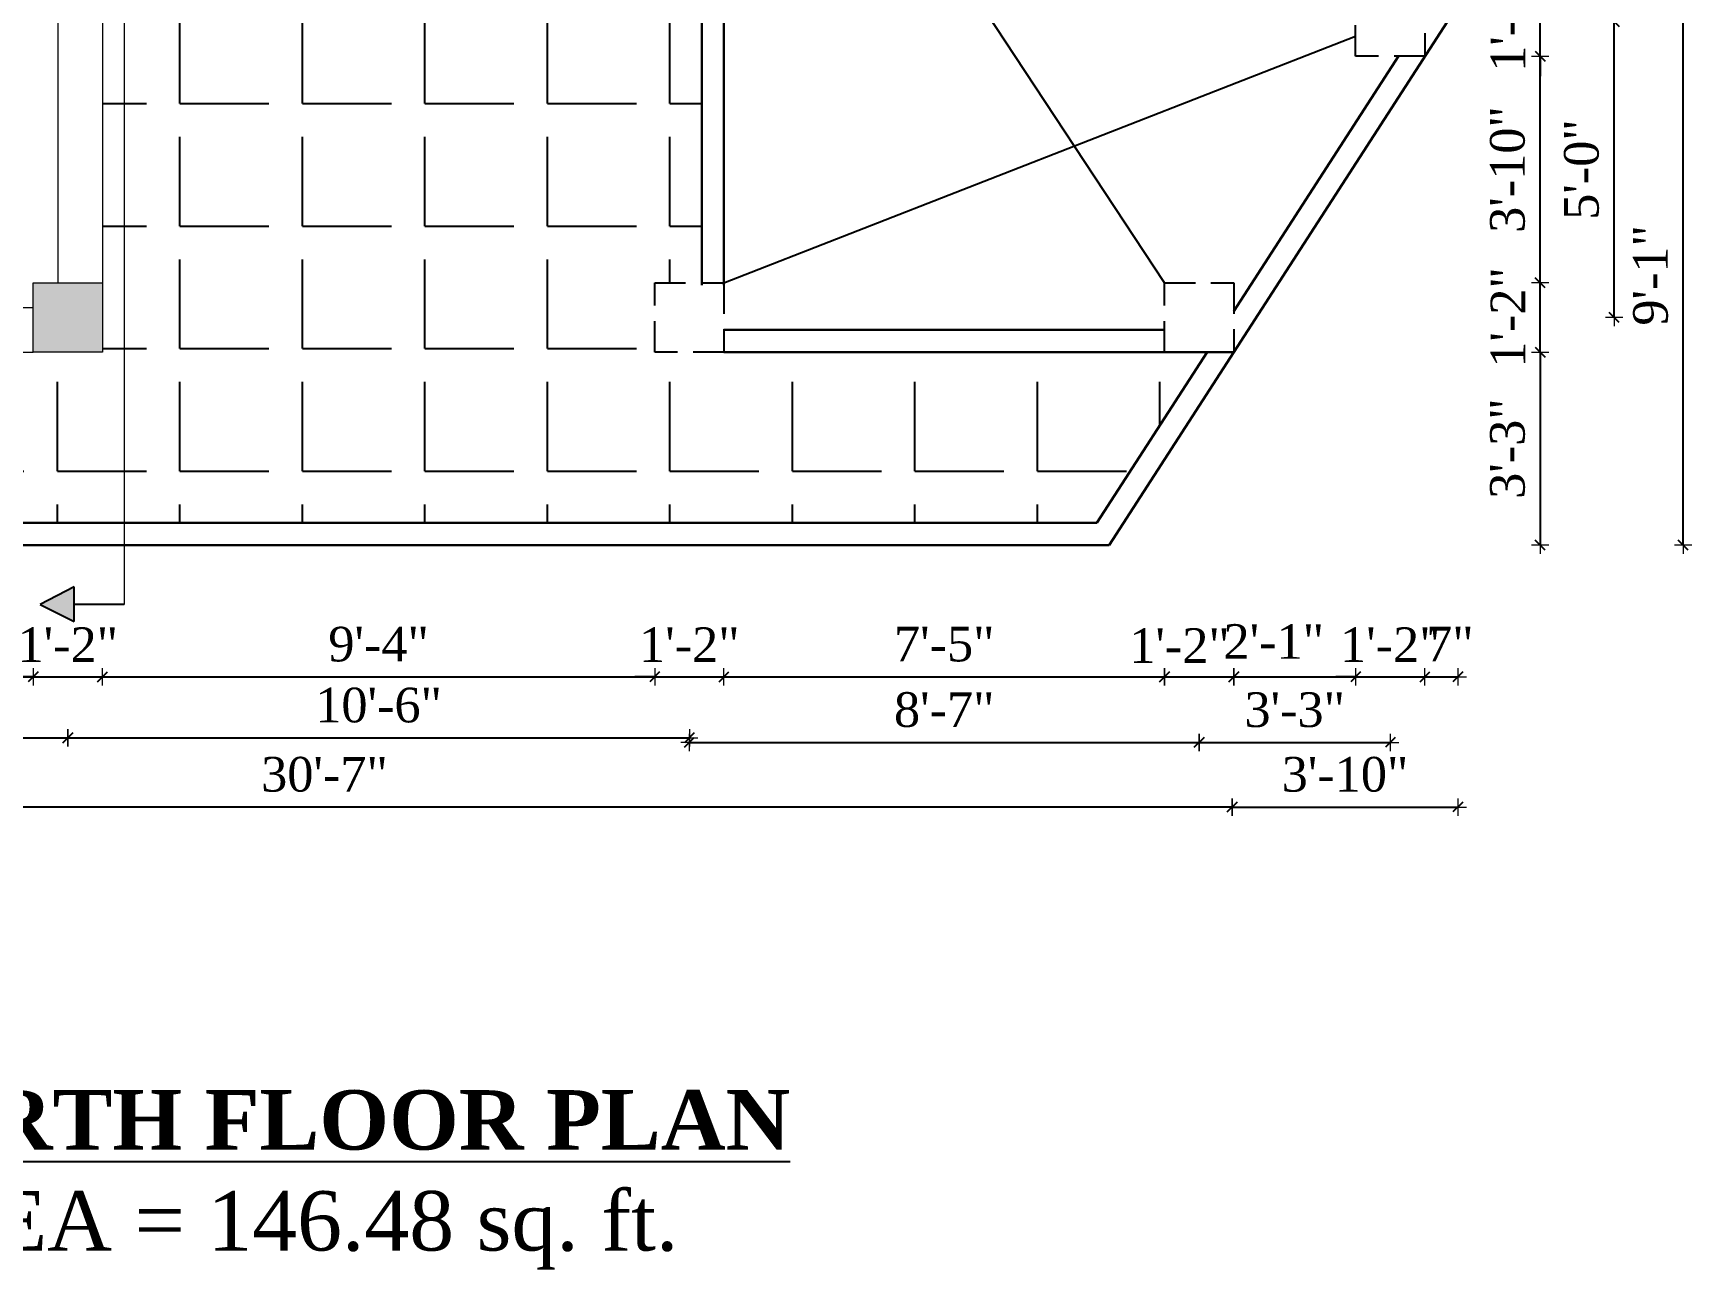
# Model space of a CAD drawing. Header units: inches. Extents: x 151827 to 158466, y -33102 to -26532.
# Drawn here: x 155697.4 to 156032.5, y -27624 to -27374.2 of the extents above; entities that cross this region are included whole.
import ezdxf

# ---------------------------------------------------------------- set-up
doc = ezdxf.new("R2010")
doc.units = ezdxf.units.IN
doc.header["$LTSCALE"] = 5
doc.header["$MEASUREMENT"] = 0
doc.linetypes.add('HIDDEN', pattern=[0.375, 0.25, -0.125])
doc.layers.add('A-WALL', color=7, linetype='Continuous', lineweight=9)
doc.layers.add('Dimension', color=7, linetype='Continuous', lineweight=18)
doc.layers.add('dim line', color=7, linetype='Continuous', lineweight=15, true_color=0xfab2b2)
doc.layers.add('TEXT', color=6, linetype='Continuous')
doc.layers.add('WALL', color=7, linetype='Continuous')
doc.styles.add('ordinary', font='times.ttf')
doc.dimstyles.new('Copy of 96', dxfattribs={"dimtxt": 7, "dimasz": 4, "dimexe": 0.5, "dimexo": 0.5, "dimgap": 3, "dimtad": 1, "dimdec": 1, "dimzin": 11, "dimdsep": 46, "dimlunit": 4, "dimtxsty": 'ordinary', "dimblk": 'OBLIQUE', "dimcen": 0.09, "dimse1": 1, "dimse2": 1, "dimclrt": 6, "dimazin": 0, "dimtfac": 1, "dimtdec": 1, "dimtix": 1, "dimtmove": 2, "dimatfit": 3, "dimldrblk": 'leader', "dimfxl": 0.5, "dimfxlon": 1, "dimtolj": 1, "dimtzin": 0, "dimarcsym": 0})

# ---------------------------------------------------------------- blocks, each defined once
blk = doc.blocks.new('oblique')
at = {"color": 0, "lineweight": -2}
blk.add_line((0.25, 0.25), (-0.25, -0.25), dxfattribs=at)
at = {"layer": 'dim line', "lineweight": 9}
for p, q in [((-0.4375, 0), (0.4375, 0)), ((0, 0.4375), (0, -0.4375))]:
    blk.add_line(p, q, dxfattribs=at)
blk = doc.blocks.new('*D786')
at = {"layer": 'A-WALL', "color": 0, "lineweight": -2, "ltscale": 5, "transparency": 16777216}
for p, q in [((156001.83, -27424.59), (156001.83, -27420.59)), ((156001.83, -27438.59), (156001.83, -27424.59)), ((156001.83, -27438.59), (156001.83, -27442.59))]:
    blk.add_line(p, q, dxfattribs=at)
at = {"layer": 'Defpoints', "color": 0, "ltscale": 5, "transparency": 16777216}
for p in [(155939.96, -27424.59), (156001.83, -27424.59), (155939.96, -27438.59)]:
    blk.add_point(p, dxfattribs=at)
at = {"layer": 'A-WALL', "color": 0, "lineweight": -2, "ltscale": 5, "transparency": 16777216, "xscale": 4, "yscale": 4, "zscale": 4}
for p, rotation in [((156001.83, -27424.59), 270), ((156001.83, -27438.59), 90)]:
    blk.add_blockref('oblique', p, dxfattribs=dict(at, rotation=rotation))
at = {"layer": 'A-WALL', "color": 6, "ltscale": 5, "transparency": 16777216, "insert": (155995.33, -27431.59), "char_height": 7, "attachment_point": 5, "rotation": 90, "style": 'ordinary'}
blk.add_mtext('\\A1;1\'-2"', dxfattribs=at)
blk = doc.blocks.new('_OBLIQUE')
at = {"color": 0, "linetype": 'ByBlock'}
blk.add_line((-0.5, -0.5), (0.5, 0.5), dxfattribs=at)
blk = doc.blocks.new('leader')
at = {"layer": 'Dimension'}
for p, q in [((0, -4.328), (0, 4.328)), ((-4.424, 0), (4.424, 0))]:
    blk.add_line(p, q, dxfattribs=at)
blk = doc.blocks.new('*D787')
at = {"layer": 'A-WALL', "color": 0, "lineweight": -2, "ltscale": 5, "transparency": 16777216}
blk.add_line((156001.83, -27424.59), (156001.83, -27378.82), dxfattribs=at)
at = {"layer": 'Defpoints', "color": 0, "ltscale": 5, "transparency": 16777216}
for p in [(155978.57, -27378.82), (156001.83, -27378.82), (155939.96, -27424.59)]:
    blk.add_point(p, dxfattribs=at)
at = {"layer": 'A-WALL', "color": 0, "lineweight": -2, "ltscale": 5, "transparency": 16777216, "xscale": 4, "yscale": 4, "zscale": 4}
for p, rotation in [((156001.83, -27378.82), 90), ((156001.83, -27424.59), 270)]:
    blk.add_blockref('oblique', p, dxfattribs=dict(at, rotation=rotation))
at = {"layer": 'A-WALL', "color": 6, "ltscale": 5, "transparency": 16777216, "insert": (155995.27, -27401.71), "char_height": 7, "attachment_point": 5, "rotation": 90, "style": 'ordinary'}
blk.add_mtext('\\A1;3\'-10"', dxfattribs=at)
blk = doc.blocks.new('*D788')
at = {"layer": 'A-WALL', "color": 0, "lineweight": -2, "ltscale": 5, "transparency": 16777216}
for p, q in [((156001.83, -27364.82), (156001.83, -27360.82)), ((156001.83, -27378.82), (156001.83, -27364.82)), ((156001.83, -27378.82), (156001.83, -27382.82))]:
    blk.add_line(p, q, dxfattribs=at)
at = {"layer": 'Defpoints', "color": 0, "ltscale": 5, "transparency": 16777216}
for p in [(155978.57, -27364.82), (156001.83, -27364.82), (155978.57, -27378.82)]:
    blk.add_point(p, dxfattribs=at)
at = {"layer": 'A-WALL', "color": 0, "lineweight": -2, "ltscale": 5, "transparency": 16777216, "xscale": 4, "yscale": 4, "zscale": 4}
for p, rotation in [((156001.83, -27364.82), 270), ((156001.83, -27378.82), 90)]:
    blk.add_blockref('oblique', p, dxfattribs=dict(at, rotation=rotation))
at = {"layer": 'A-WALL', "color": 6, "ltscale": 5, "transparency": 16777216, "insert": (155995.33, -27371.82), "char_height": 7, "attachment_point": 5, "rotation": 90, "style": 'ordinary'}
blk.add_mtext('\\A1;1\'-2"', dxfattribs=at)
blk = doc.blocks.new('*D793')
at = {"layer": 'A-WALL', "color": 0, "lineweight": -2, "ltscale": 5, "transparency": 16777216}
blk.add_line((156016.78, -27431.59), (156016.78, -27371.82), dxfattribs=at)
at = {"layer": 'Defpoints', "color": 0, "ltscale": 5, "transparency": 16777216}
for p in [(155971.57, -27371.82), (156016.78, -27371.82), (155932.96, -27431.59)]:
    blk.add_point(p, dxfattribs=at)
at = {"layer": 'A-WALL', "color": 0, "lineweight": -2, "ltscale": 5, "transparency": 16777216, "xscale": 4, "yscale": 4, "zscale": 4}
for p, rotation in [((156016.78, -27371.82), 90), ((156016.78, -27431.59), 270)]:
    blk.add_blockref('oblique', p, dxfattribs=dict(at, rotation=rotation))
at = {"layer": 'A-WALL', "color": 6, "ltscale": 5, "transparency": 16777216, "insert": (156010.22, -27401.71), "char_height": 7, "attachment_point": 5, "rotation": 90, "style": 'ordinary'}
blk.add_mtext('\\A1;5\'-0"', dxfattribs=at)
blk = doc.blocks.new('*D796')
at = {"layer": 'A-WALL', "color": 0, "lineweight": -2, "ltscale": 5, "transparency": 16777216}
blk.add_line((156030.74, -27477.59), (156030.74, -27368.59), dxfattribs=at)
at = {"layer": 'Defpoints', "color": 0, "ltscale": 5, "transparency": 16777216}
for p in [(155985.2, -27368.59), (156030.74, -27368.59), (155914.76, -27477.59)]:
    blk.add_point(p, dxfattribs=at)
at = {"layer": 'A-WALL', "color": 0, "lineweight": -2, "ltscale": 5, "transparency": 16777216, "xscale": 4, "yscale": 4, "zscale": 4}
for p, rotation in [((156030.74, -27368.59), 90), ((156030.74, -27477.59), 270)]:
    blk.add_blockref('oblique', p, dxfattribs=dict(at, rotation=rotation))
at = {"layer": 'A-WALL', "color": 6, "ltscale": 5, "transparency": 16777216, "insert": (156024.17, -27423.09), "char_height": 7, "attachment_point": 5, "rotation": 90, "style": 'ordinary'}
blk.add_mtext('\\A1;9\'-1"', dxfattribs=at)
blk = doc.blocks.new('*D1004')
at = {"layer": 'A-WALL', "color": 0, "lineweight": -2, "ltscale": 5, "transparency": 16777216}
blk.add_line((156001.83, -27438.59), (156001.83, -27477.59), dxfattribs=at)
at = {"layer": 'Defpoints', "color": 0, "ltscale": 5, "transparency": 16777216}
for p in [(155939.96, -27438.59), (155914.76, -27477.59), (156001.83, -27477.59)]:
    blk.add_point(p, dxfattribs=at)
at = {"layer": 'A-WALL', "color": 0, "lineweight": -2, "ltscale": 5, "transparency": 16777216, "xscale": 4, "yscale": 4, "zscale": 4}
for p, rotation in [((156001.83, -27438.59), 90), ((156001.83, -27477.59), 270)]:
    blk.add_blockref('oblique', p, dxfattribs=dict(at, rotation=rotation))
at = {"layer": 'A-WALL', "color": 6, "ltscale": 5, "transparency": 16777216, "insert": (155995.27, -27458.09), "char_height": 7, "attachment_point": 5, "rotation": 90, "style": 'ordinary'}
blk.add_mtext('\\A1;3\'-3"', dxfattribs=at)
blk = doc.blocks.new('*D758')
at = {"layer": 'A-WALL', "color": 0, "lineweight": -2, "ltscale": 5, "transparency": 16777216}
blk.add_line((155587.17, -27504.2), (155697.38, -27504.2), dxfattribs=at)
at = {"layer": 'Defpoints', "color": 0, "ltscale": 5, "transparency": 16777216}
for p in [(155587.17, -27438.59), (155697.38, -27438.59), (155697.38, -27504.2)]:
    blk.add_point(p, dxfattribs=at)
at = {"layer": 'A-WALL', "color": 0, "lineweight": -2, "ltscale": 5, "transparency": 16777216, "xscale": 4, "yscale": 4, "zscale": 4, "rotation": 180}
blk.add_blockref('oblique', (155587.17, -27504.2), dxfattribs=at)
at = {"layer": 'A-WALL', "color": 0, "lineweight": -2, "ltscale": 5, "transparency": 16777216, "xscale": 4, "yscale": 4, "zscale": 4}
blk.add_blockref('oblique', (155697.38, -27504.2), dxfattribs=at)
at = {"layer": 'A-WALL', "color": 6, "ltscale": 5, "transparency": 16777216, "insert": (155642.28, -27497.63), "char_height": 7, "attachment_point": 5, "style": 'ordinary'}
blk.add_mtext('\\A1;9\'-2"', dxfattribs=at)
blk = doc.blocks.new('*D759')
at = {"layer": 'A-WALL', "color": 0, "lineweight": -2, "ltscale": 5, "transparency": 16777216}
for p, q in [((155697.38, -27504.2), (155693.38, -27504.2)), ((155697.38, -27504.2), (155711.38, -27504.2)), ((155711.38, -27504.2), (155715.38, -27504.2))]:
    blk.add_line(p, q, dxfattribs=at)
at = {"layer": 'Defpoints', "color": 0, "ltscale": 5, "transparency": 16777216}
for p in [(155697.38, -27438.59), (155711.38, -27438.59), (155711.38, -27504.2)]:
    blk.add_point(p, dxfattribs=at)
at = {"layer": 'A-WALL', "color": 0, "lineweight": -2, "ltscale": 5, "transparency": 16777216, "xscale": 4, "yscale": 4, "zscale": 4}
blk.add_blockref('oblique', (155697.38, -27504.2), dxfattribs=at)
at = {"layer": 'A-WALL', "color": 0, "lineweight": -2, "ltscale": 5, "transparency": 16777216, "xscale": 4, "yscale": 4, "zscale": 4, "rotation": 180}
blk.add_blockref('oblique', (155711.38, -27504.2), dxfattribs=at)
at = {"layer": 'A-WALL', "color": 6, "ltscale": 5, "transparency": 16777216, "insert": (155704.38, -27497.7), "char_height": 7, "attachment_point": 5, "style": 'ordinary'}
blk.add_mtext('\\A1;1\'-2"', dxfattribs=at)
blk = doc.blocks.new('*D760')
at = {"layer": 'A-WALL', "color": 0, "lineweight": -2, "ltscale": 5, "transparency": 16777216}
blk.add_line((155711.38, -27504.2), (155822.95, -27504.2), dxfattribs=at)
at = {"layer": 'Defpoints', "color": 0, "ltscale": 5, "transparency": 16777216}
for p in [(155711.38, -27438.59), (155822.95, -27438.59), (155822.95, -27504.2)]:
    blk.add_point(p, dxfattribs=at)
at = {"layer": 'A-WALL', "color": 0, "lineweight": -2, "ltscale": 5, "transparency": 16777216, "xscale": 4, "yscale": 4, "zscale": 4, "rotation": 180}
blk.add_blockref('oblique', (155711.38, -27504.2), dxfattribs=at)
at = {"layer": 'A-WALL', "color": 0, "lineweight": -2, "ltscale": 5, "transparency": 16777216, "xscale": 4, "yscale": 4, "zscale": 4}
blk.add_blockref('oblique', (155822.95, -27504.2), dxfattribs=at)
at = {"layer": 'A-WALL', "color": 6, "ltscale": 5, "transparency": 16777216, "insert": (155767.17, -27497.63), "char_height": 7, "attachment_point": 5, "style": 'ordinary'}
blk.add_mtext('\\A1;9\'-4"', dxfattribs=at)
blk = doc.blocks.new('*D761')
at = {"layer": 'A-WALL', "color": 0, "lineweight": -2, "ltscale": 5, "transparency": 16777216}
for p, q in [((155822.95, -27504.2), (155818.95, -27504.2)), ((155822.95, -27504.2), (155836.95, -27504.2)), ((155836.95, -27504.2), (155840.95, -27504.2))]:
    blk.add_line(p, q, dxfattribs=at)
at = {"layer": 'Defpoints', "color": 0, "ltscale": 5, "transparency": 16777216}
for p in [(155822.95, -27438.59), (155836.95, -27438.59), (155836.95, -27504.2)]:
    blk.add_point(p, dxfattribs=at)
at = {"layer": 'A-WALL', "color": 0, "lineweight": -2, "ltscale": 5, "transparency": 16777216, "xscale": 4, "yscale": 4, "zscale": 4}
blk.add_blockref('oblique', (155822.95, -27504.2), dxfattribs=at)
at = {"layer": 'A-WALL', "color": 0, "lineweight": -2, "ltscale": 5, "transparency": 16777216, "xscale": 4, "yscale": 4, "zscale": 4, "rotation": 180}
blk.add_blockref('oblique', (155836.95, -27504.2), dxfattribs=at)
at = {"layer": 'A-WALL', "color": 6, "ltscale": 5, "transparency": 16777216, "insert": (155829.95, -27497.7), "char_height": 7, "attachment_point": 5, "style": 'ordinary'}
blk.add_mtext('\\A1;1\'-2"', dxfattribs=at)
blk = doc.blocks.new('*D762')
at = {"layer": 'A-WALL', "color": 0, "lineweight": -2, "ltscale": 5, "transparency": 16777216}
blk.add_line((155836.95, -27504.2), (155925.96, -27504.2), dxfattribs=at)
at = {"layer": 'Defpoints', "color": 0, "ltscale": 5, "transparency": 16777216}
for p in [(155836.95, -27438.59), (155925.96, -27438.59), (155925.96, -27504.2)]:
    blk.add_point(p, dxfattribs=at)
at = {"layer": 'A-WALL', "color": 0, "lineweight": -2, "ltscale": 5, "transparency": 16777216, "xscale": 4, "yscale": 4, "zscale": 4, "rotation": 180}
blk.add_blockref('oblique', (155836.95, -27504.2), dxfattribs=at)
at = {"layer": 'A-WALL', "color": 0, "lineweight": -2, "ltscale": 5, "transparency": 16777216, "xscale": 4, "yscale": 4, "zscale": 4}
blk.add_blockref('oblique', (155925.96, -27504.2), dxfattribs=at)
at = {"layer": 'A-WALL', "color": 6, "ltscale": 5, "transparency": 16777216, "insert": (155881.45, -27497.63), "char_height": 7, "attachment_point": 5, "style": 'ordinary'}
blk.add_mtext('\\A1;7\'-5"', dxfattribs=at)
blk = doc.blocks.new('*D763')
at = {"layer": 'A-WALL', "color": 0, "lineweight": -2, "ltscale": 5, "transparency": 16777216}
blk.add_line((155925.96, -27504.2), (155939.96, -27504.2), dxfattribs=at)
at = {"layer": 'Defpoints', "color": 0, "ltscale": 5, "transparency": 16777216}
for p in [(155925.96, -27438.59), (155939.96, -27438.59), (155939.96, -27504.2)]:
    blk.add_point(p, dxfattribs=at)
at = {"layer": 'A-WALL', "color": 0, "lineweight": -2, "ltscale": 5, "transparency": 16777216, "xscale": 4, "yscale": 4, "zscale": 4, "rotation": 180}
blk.add_blockref('oblique', (155925.96, -27504.2), dxfattribs=at)
at = {"layer": 'A-WALL', "color": 0, "lineweight": -2, "ltscale": 5, "transparency": 16777216, "xscale": 4, "yscale": 4, "zscale": 4}
blk.add_blockref('oblique', (155939.96, -27504.2), dxfattribs=at)
at = {"layer": 'A-WALL', "color": 6, "ltscale": 5, "transparency": 16777216, "insert": (155928.99, -27497.88), "char_height": 7, "attachment_point": 5, "style": 'ordinary'}
blk.add_mtext('\\A1;1\'-2"', dxfattribs=at)
blk = doc.blocks.new('*D764')
at = {"layer": 'A-WALL', "color": 0, "lineweight": -2, "ltscale": 5, "transparency": 16777216}
blk.add_line((155939.96, -27504.2), (155964.57, -27504.2), dxfattribs=at)
at = {"layer": 'Defpoints', "color": 0, "ltscale": 5, "transparency": 16777216}
for p in [(155964.57, -27378.82), (155939.96, -27438.59), (155964.57, -27504.2)]:
    blk.add_point(p, dxfattribs=at)
at = {"layer": 'A-WALL', "color": 0, "lineweight": -2, "ltscale": 5, "transparency": 16777216, "xscale": 4, "yscale": 4, "zscale": 4, "rotation": 180}
blk.add_blockref('oblique', (155939.96, -27504.2), dxfattribs=at)
at = {"layer": 'A-WALL', "color": 0, "lineweight": -2, "ltscale": 5, "transparency": 16777216, "xscale": 4, "yscale": 4, "zscale": 4}
blk.add_blockref('oblique', (155964.57, -27504.2), dxfattribs=at)
at = {"layer": 'A-WALL', "color": 6, "ltscale": 5, "transparency": 16777216, "insert": (155948.03, -27497.06), "char_height": 7, "attachment_point": 5, "style": 'ordinary'}
blk.add_mtext('\\A1;2\'-1"', dxfattribs=at)
blk = doc.blocks.new('*D765')
at = {"layer": 'A-WALL', "color": 0, "lineweight": -2, "ltscale": 5, "transparency": 16777216}
for p, q in [((155964.57, -27504.2), (155960.57, -27504.2)), ((155964.57, -27504.2), (155978.57, -27504.2)), ((155978.57, -27504.2), (155982.57, -27504.2))]:
    blk.add_line(p, q, dxfattribs=at)
at = {"layer": 'Defpoints', "color": 0, "ltscale": 5, "transparency": 16777216}
for p in [(155964.57, -27378.82), (155978.57, -27378.82), (155978.57, -27504.2)]:
    blk.add_point(p, dxfattribs=at)
at = {"layer": 'A-WALL', "color": 0, "lineweight": -2, "ltscale": 5, "transparency": 16777216, "xscale": 4, "yscale": 4, "zscale": 4}
blk.add_blockref('oblique', (155964.57, -27504.2), dxfattribs=at)
at = {"layer": 'A-WALL', "color": 0, "lineweight": -2, "ltscale": 5, "transparency": 16777216, "xscale": 4, "yscale": 4, "zscale": 4, "rotation": 180}
blk.add_blockref('oblique', (155978.57, -27504.2), dxfattribs=at)
at = {"layer": 'A-WALL', "color": 6, "ltscale": 5, "transparency": 16777216, "insert": (155971.57, -27497.7), "char_height": 7, "attachment_point": 5, "style": 'ordinary'}
blk.add_mtext('\\A1;1\'-2"', dxfattribs=at)
blk = doc.blocks.new('*D766')
at = {"layer": 'A-WALL', "color": 0, "lineweight": -2, "ltscale": 5, "transparency": 16777216}
blk.add_line((155978.57, -27504.2), (155985.2, -27504.2), dxfattribs=at)
at = {"layer": 'Defpoints', "color": 0, "ltscale": 5, "transparency": 16777216}
for p in [(155985.2, -27368.59), (155978.57, -27378.82), (155985.2, -27504.2)]:
    blk.add_point(p, dxfattribs=at)
at = {"layer": 'A-WALL', "color": 0, "lineweight": -2, "ltscale": 5, "transparency": 16777216, "xscale": 4, "yscale": 4, "zscale": 4, "rotation": 180}
blk.add_blockref('oblique', (155978.57, -27504.2), dxfattribs=at)
at = {"layer": 'A-WALL', "color": 0, "lineweight": -2, "ltscale": 5, "transparency": 16777216, "xscale": 4, "yscale": 4, "zscale": 4}
blk.add_blockref('oblique', (155985.2, -27504.2), dxfattribs=at)
at = {"layer": 'A-WALL', "color": 6, "ltscale": 5, "transparency": 16777216, "insert": (155983.61, -27497.59), "char_height": 7, "attachment_point": 5, "style": 'ordinary'}
blk.add_mtext('\\A1;7"', dxfattribs=at)
blk = doc.blocks.new('*D767')
at = {"layer": 'A-WALL', "color": 0, "lineweight": -2, "ltscale": 5, "transparency": 16777216}
blk.add_line((155580.17, -27516.51), (155704.38, -27516.51), dxfattribs=at)
at = {"layer": 'Defpoints', "color": 0, "ltscale": 5, "transparency": 16777216}
for p in [(155580.17, -27431.59), (155704.38, -27431.59), (155704.38, -27516.51)]:
    blk.add_point(p, dxfattribs=at)
at = {"layer": 'A-WALL', "color": 0, "lineweight": -2, "ltscale": 5, "transparency": 16777216, "xscale": 4, "yscale": 4, "zscale": 4, "rotation": 180}
blk.add_blockref('oblique', (155580.17, -27516.51), dxfattribs=at)
at = {"layer": 'A-WALL', "color": 0, "lineweight": -2, "ltscale": 5, "transparency": 16777216, "xscale": 4, "yscale": 4, "zscale": 4}
blk.add_blockref('oblique', (155704.38, -27516.51), dxfattribs=at)
at = {"layer": 'A-WALL', "color": 6, "ltscale": 5, "transparency": 16777216, "insert": (155642.28, -27509.95), "char_height": 7, "attachment_point": 5, "style": 'ordinary'}
blk.add_mtext('\\A1;10\'-4"', dxfattribs=at)
blk = doc.blocks.new('*D768')
at = {"layer": 'A-WALL', "color": 0, "lineweight": -2, "ltscale": 5, "transparency": 16777216}
blk.add_line((155829.95, -27517.44), (155932.96, -27517.44), dxfattribs=at)
at = {"layer": 'Defpoints', "color": 0, "ltscale": 5, "transparency": 16777216}
for p in [(155829.95, -27431.59), (155932.96, -27431.59), (155932.96, -27517.44)]:
    blk.add_point(p, dxfattribs=at)
at = {"layer": 'A-WALL', "color": 0, "lineweight": -2, "ltscale": 5, "transparency": 16777216, "xscale": 4, "yscale": 4, "zscale": 4, "rotation": 180}
blk.add_blockref('oblique', (155829.95, -27517.44), dxfattribs=at)
at = {"layer": 'A-WALL', "color": 0, "lineweight": -2, "ltscale": 5, "transparency": 16777216, "xscale": 4, "yscale": 4, "zscale": 4}
blk.add_blockref('oblique', (155932.96, -27517.44), dxfattribs=at)
at = {"layer": 'A-WALL', "color": 6, "ltscale": 5, "transparency": 16777216, "insert": (155881.45, -27510.87), "char_height": 7, "attachment_point": 5, "style": 'ordinary'}
blk.add_mtext('\\A1;8\'-7"', dxfattribs=at)
blk = doc.blocks.new('*D769')
at = {"layer": 'A-WALL', "color": 0, "lineweight": -2, "ltscale": 5, "transparency": 16777216}
blk.add_line((155704.38, -27516.51), (155829.95, -27516.51), dxfattribs=at)
at = {"layer": 'Defpoints', "color": 0, "ltscale": 5, "transparency": 16777216}
for p in [(155704.38, -27431.59), (155829.95, -27431.59), (155829.95, -27516.51)]:
    blk.add_point(p, dxfattribs=at)
at = {"layer": 'A-WALL', "color": 0, "lineweight": -2, "ltscale": 5, "transparency": 16777216, "xscale": 4, "yscale": 4, "zscale": 4, "rotation": 180}
blk.add_blockref('oblique', (155704.38, -27516.51), dxfattribs=at)
at = {"layer": 'A-WALL', "color": 0, "lineweight": -2, "ltscale": 5, "transparency": 16777216, "xscale": 4, "yscale": 4, "zscale": 4}
blk.add_blockref('oblique', (155829.95, -27516.51), dxfattribs=at)
at = {"layer": 'A-WALL', "color": 6, "ltscale": 5, "transparency": 16777216, "insert": (155767.17, -27509.95), "char_height": 7, "attachment_point": 5, "style": 'ordinary'}
blk.add_mtext('\\A1;10\'-6"', dxfattribs=at)
blk = doc.blocks.new('*D770')
at = {"layer": 'A-WALL', "color": 0, "lineweight": -2, "ltscale": 5, "transparency": 16777216}
blk.add_line((155932.96, -27517.44), (155971.57, -27517.44), dxfattribs=at)
at = {"layer": 'Defpoints', "color": 0, "ltscale": 5, "transparency": 16777216}
for p in [(155971.57, -27371.82), (155932.96, -27431.59), (155971.57, -27517.44)]:
    blk.add_point(p, dxfattribs=at)
at = {"layer": 'A-WALL', "color": 0, "lineweight": -2, "ltscale": 5, "transparency": 16777216, "xscale": 4, "yscale": 4, "zscale": 4, "rotation": 180}
blk.add_blockref('oblique', (155932.96, -27517.44), dxfattribs=at)
at = {"layer": 'A-WALL', "color": 0, "lineweight": -2, "ltscale": 5, "transparency": 16777216, "xscale": 4, "yscale": 4, "zscale": 4}
blk.add_blockref('oblique', (155971.57, -27517.44), dxfattribs=at)
at = {"layer": 'A-WALL', "color": 6, "ltscale": 5, "transparency": 16777216, "insert": (155952.26, -27510.88), "char_height": 7, "attachment_point": 5, "style": 'ordinary'}
blk.add_mtext('\\A1;3\'-3"', dxfattribs=at)
blk = doc.blocks.new('*D771')
at = {"layer": 'A-WALL', "color": 0, "lineweight": -2, "ltscale": 5, "transparency": 16777216}
blk.add_line((155939.64, -27530.5), (155572.84, -27530.5), dxfattribs=at)
at = {"layer": 'Defpoints', "color": 0, "ltscale": 5, "transparency": 16777216}
for p in [(155572.84, -27438.59), (155939.64, -27438.59), (155572.84, -27530.5)]:
    blk.add_point(p, dxfattribs=at)
at = {"layer": 'A-WALL', "color": 0, "lineweight": -2, "ltscale": 5, "transparency": 16777216, "xscale": 4, "yscale": 4, "zscale": 4, "rotation": 180}
blk.add_blockref('oblique', (155572.84, -27530.5), dxfattribs=at)
at = {"layer": 'A-WALL', "color": 0, "lineweight": -2, "ltscale": 5, "transparency": 16777216, "xscale": 4, "yscale": 4, "zscale": 4}
blk.add_blockref('oblique', (155939.64, -27530.5), dxfattribs=at)
at = {"layer": 'A-WALL', "color": 6, "ltscale": 5, "transparency": 16777216, "insert": (155756.24, -27523.93), "char_height": 7, "attachment_point": 5, "style": 'ordinary'}
blk.add_mtext('\\A1;30\'-7"', dxfattribs=at)
blk = doc.blocks.new('*D772')
at = {"layer": 'A-WALL', "color": 0, "lineweight": -2, "ltscale": 5, "transparency": 16777216}
blk.add_line((155939.64, -27530.5), (155985.2, -27530.5), dxfattribs=at)
at = {"layer": 'Defpoints', "color": 0, "ltscale": 5, "transparency": 16777216}
for p in [(155985.2, -27368.59), (155939.64, -27438.59), (155985.2, -27530.5)]:
    blk.add_point(p, dxfattribs=at)
at = {"layer": 'A-WALL', "color": 0, "lineweight": -2, "ltscale": 5, "transparency": 16777216, "xscale": 4, "yscale": 4, "zscale": 4, "rotation": 180}
blk.add_blockref('oblique', (155939.64, -27530.5), dxfattribs=at)
at = {"layer": 'A-WALL', "color": 0, "lineweight": -2, "ltscale": 5, "transparency": 16777216, "xscale": 4, "yscale": 4, "zscale": 4}
blk.add_blockref('oblique', (155985.2, -27530.5), dxfattribs=at)
at = {"layer": 'A-WALL', "color": 6, "ltscale": 5, "transparency": 16777216, "insert": (155962.42, -27523.94), "char_height": 7, "attachment_point": 5, "style": 'ordinary'}
blk.add_mtext('\\A1;3\'-10"', dxfattribs=at)

msp = doc.modelspace()

# ---------------------------------------------------------------- hatches: boundary and pattern name
at = {"ltscale": 5}
msp.add_hatch(color=256, dxfattribs=at).paths.add_polyline_path([(155705.67, -27493.02), (155705.67, -27486.01), (155698.78, -27489.59)])
at = {"layer": 'WALL', "linetype": 'ByBlock', "ltscale": 5, "true_color": 0xf8991e}
h = msp.add_hatch(dxfattribs=at)
h.set_pattern_fill('ANGLE', color=30, scale=90)
h.set_pattern_definition([(0, (0, 4415.357), (0, 24.75), [18, -6.75]), (90, (0, 4415.357), (-24.75, 2e-15), [18, -6.75])])
h.paths.add_polyline_path([(155832.45, -27298.31), (155822.95, -27298.31), (155822.95, -27288.81), (155715.77, -27288.81), (155715.77, -27473.09), (155912.31, -27473.09), (155934.6, -27438.59), (155836.95, -27438.59), (155822.95, -27438.59), (155822.95, -27424.59), (155832.45, -27424.59)])
h.paths.add_polyline_path([(155654.92, -27433.59), (155652.38, -27433.59), (155652.38, -27438.59), (155587.17, -27438.59), (155577.34, -27438.59), (155576.52, -27473.09), (155715.77, -27473.09), (155715.77, -27288.81), (155711.38, -27288.81), (155711.38, -27298.31), (155711.38, -27424.59), (155711.38, -27438.59), (155697.38, -27438.59), (155688.38, -27438.59), (155688.38, -27433.59), (155685.88, -27433.59), (155685.88, -27461.55, -0.414214)])
h.paths.add_polyline_path([(155746.52, -27372.73), (155803.83, -27372.73), (155803.83, -27365.06), (155746.52, -27365.06)], flags=24)
h = msp.add_hatch(color=30, dxfattribs=at)
h.dxf.hatch_style = 1
h.paths.add_polyline_path([(155697.38, -27424.59), (155697.38, -27438.59), (155711.38, -27438.59), (155711.38, -27424.59)])

# ---------------------------------------------------------------- linework, layer by layer
at = {"ltscale": 5}
for p, q in [((155705.67, -27486.01, -72.71), (155698.78, -27489.59, -72.71)), ((155705.67, -27493.02, -72.71), (155705.67, -27486.01, -72.71)), ((155698.78, -27489.59, -72.71), (155705.67, -27493.02, -72.71)), ((155715.77, -27489.59, -72.71), (155705.67, -27489.59, -72.71))]:
    msp.add_line(p, q, dxfattribs=at)
at = {"layer": 'A-WALL', "ltscale": 5}
for p, q in [((155715.77, -27201.03, -72.71), (155715.77, -27489.59, -72.71)), ((155702.38, -27298.31, -72.71), (155702.38, -27424.59, -72.71)), ((155711.38, -27298.31, -72.71), (155711.38, -27424.59, -72.71)), ((155688.38, -27429.59, -72.71), (155697.38, -27429.59, -72.71)), ((155688.38, -27438.59, -72.71), (155697.38, -27438.59, -72.71))]:
    msp.add_line(p, q, dxfattribs=at)
at = {"layer": 'A-WALL', "lineweight": 30}
for p, q in [((155832.45, -27298.31, -72.71), (155832.45, -27425.09, -72.71)), ((155836.95, -27298.31, -72.71), (155836.95, -27425.09, -72.71)), ((155985.2, -27368.59, -72.71), (155939.96, -27438.59, -72.71)), ((155973.23, -27378.82, -72.71), (155939.96, -27430.3, -72.71)), ((155925.96, -27434.09, -72.71), (155836.95, -27434.09, -72.71)), ((155939.96, -27438.59, -72.71), (155836.95, -27438.59, -72.71)), ((155934.6, -27438.59, -72.71), (155912.31, -27473.09, -72.71)), ((155939.96, -27438.59, -72.71), (155914.76, -27477.59, -72.71)), ((155912.31, -27473.09, -72.71), (155576.52, -27473.09, -72.71)), ((155914.76, -27477.59, -72.71), (155571.92, -27477.59, -72.71))]:
    msp.add_line(p, q, dxfattribs=at)
at = {"layer": 'A-WALL', "ltscale": 5, "elevation": -72.71}
msp.add_lwpolyline([(155697.38, -27424.59), (155711.38, -27424.59), (155711.38, -27438.59), (155697.38, -27438.59)], close=True, dxfattribs=at)
at = {"layer": 'WALL', "color": 30, "linetype": 'ByBlock', "ltscale": 5, "true_color": 0xf8991e}
for p, q in [((155925.96, -27424.59, -72.71), (155836.95, -27289.49, -72.71)), ((155836.95, -27424.59, -72.71), (155964.57, -27374.76, -72.71))]:
    msp.add_line(p, q, dxfattribs=at)
at = {"layer": 'WALL', "color": 2, "linetype": 'HIDDEN', "ltscale": 5, "elevation": -72.71}
for points in [[(155964.57, -27364.82), (155978.57, -27364.82), (155978.57, -27378.82), (155964.57, -27378.82)], [(155822.95, -27424.59), (155836.95, -27424.59), (155836.95, -27438.59), (155822.95, -27438.59)], [(155925.96, -27424.59), (155939.96, -27424.59), (155939.96, -27438.59), (155925.96, -27438.59)]]:
    msp.add_lwpolyline(points, close=True, dxfattribs=at)

# ---------------------------------------------------------------- texts
at = {"layer": 'TEXT', "char_height": 12, "width": 219.8151, "attachment_point": 8, "style": 'ordinary'}
for s, insert in [('{\\fTimes New Roman|b1|i0|c0|p18;\\LFOURTH FLOOR PLAN}', (155750.16, -27599.88, -72.71)), ('AREA = 146.48 sq. ft.', (155745.85, -27624, -72.71))]:
    msp.add_mtext(s, dxfattribs=dict(at, insert=insert))

# ---------------------------------------------------------------- dimensions: what is measured, and where the dimension line sits
at = {"layer": 'A-WALL', "ltscale": 5}
for base, p1, p2, picture, middle in [((156001.83, -27364.82, -72.71), (155978.57, -27378.82, -72.71), (155978.57, -27364.82, -72.71), '*D788', (155995.33, -27371.82, -72.71)), ((156030.74, -27368.59, -72.71), (155914.76, -27477.59, -72.71), (155985.2, -27368.59, -72.71), '*D796', (156024.17, -27423.09, -72.71)), ((156016.78, -27371.82, -72.71), (155932.96, -27431.59, -72.71), (155971.57, -27371.82, -72.71), '*D793', (156010.22, -27401.71, -72.71)), ((156001.83, -27378.82, -72.71), (155939.96, -27424.59, -72.71), (155978.57, -27378.82, -72.71), '*D787', (155995.27, -27401.71, -72.71)), ((156001.83, -27424.59, -72.71), (155939.96, -27438.59, -72.71), (155939.96, -27424.59, -72.71), '*D786', (155995.33, -27431.59, -72.71)), ((156001.83, -27477.59, -72.71), (155939.96, -27438.59, -72.71), (155914.76, -27477.59, -72.71), '*D1004', (155995.27, -27458.09, -72.71))]:
    dim = msp.add_linear_dim(base=base, p1=p1, p2=p2, angle=90, dimstyle='Copy of 96', override={"dimdec": 0, "dimblk": 'oblique', "dimtdec": 0, "dimarcsym": 1}, dxfattribs=at)
    dim.commit()
    dim.dimension.update_dxf_attribs({"geometry": picture, "text_midpoint": middle})
for base, p1, p2, picture, middle in [((155985.2, -27530.5, -72.71), (155939.64, -27438.59, -72.71), (155985.2, -27368.59, -72.71), '*D772', (155962.42, -27523.94, -72.71)), ((155971.57, -27517.44, -72.71), (155932.96, -27431.59, -72.71), (155971.57, -27371.82, -72.71), '*D770', (155952.26, -27510.88, -72.71)), ((155978.57, -27504.2, -72.71), (155964.57, -27378.82, -72.71), (155978.57, -27378.82, -72.71), '*D765', (155971.57, -27497.7, -72.71)), ((155704.38, -27516.51, -72.71), (155580.17, -27431.59, -72.71), (155704.38, -27431.59, -72.71), '*D767', (155642.28, -27509.95, -72.71)), ((155829.95, -27516.51, -72.71), (155704.38, -27431.59, -72.71), (155829.95, -27431.59, -72.71), '*D769', (155767.17, -27509.95, -72.71)), ((155932.96, -27517.44, -72.71), (155829.95, -27431.59, -72.71), (155932.96, -27431.59, -72.71), '*D768', (155881.45, -27510.87, -72.71)), ((155572.84, -27530.5, -72.71), (155939.64, -27438.59, -72.71), (155572.84, -27438.59, -72.71), '*D771', (155756.24, -27523.93, -72.71)), ((155697.38, -27504.2, -72.71), (155587.17, -27438.59, -72.71), (155697.38, -27438.59, -72.71), '*D758', (155642.28, -27497.63, -72.71)), ((155711.38, -27504.2, -72.71), (155697.38, -27438.59, -72.71), (155711.38, -27438.59, -72.71), '*D759', (155704.38, -27497.7, -72.71)), ((155822.95, -27504.2, -72.71), (155711.38, -27438.59, -72.71), (155822.95, -27438.59, -72.71), '*D760', (155767.17, -27497.63, -72.71)), ((155836.95, -27504.2, -72.71), (155822.95, -27438.59, -72.71), (155836.95, -27438.59, -72.71), '*D761', (155829.95, -27497.7, -72.71)), ((155925.96, -27504.2, -72.71), (155836.95, -27438.59, -72.71), (155925.96, -27438.59, -72.71), '*D762', (155881.45, -27497.63, -72.71))]:
    dim = msp.add_linear_dim(base=base, p1=p1, p2=p2, dimstyle='Copy of 96', override={"dimdec": 0, "dimblk": 'oblique', "dimtdec": 0, "dimarcsym": 1}, dxfattribs=at)
    dim.commit()
    dim.dimension.update_dxf_attribs({"geometry": picture, "text_midpoint": middle})
for base, p1, p2, picture, middle in [((155985.2, -27504.2, -72.71), (155978.57, -27378.82, -72.71), (155985.2, -27368.59, -72.71), '*D766', (155983.61, -27497.59, -72.71)), ((155964.57, -27504.2, -72.71), (155939.96, -27438.59, -72.71), (155964.57, -27378.82, -72.71), '*D764', (155948.03, -27497.06, -72.71)), ((155939.96, -27504.2, -72.71), (155925.96, -27438.59, -72.71), (155939.96, -27438.59, -72.71), '*D763', (155928.99, -27497.88, -72.71))]:
    dim = msp.add_linear_dim(base=base, p1=p1, p2=p2, dimstyle='Copy of 96', override={"dimdec": 0, "dimblk": 'oblique', "dimtdec": 0, "dimarcsym": 1}, dxfattribs=at)
    dim.commit()
    dim.dimension.update_dxf_attribs({"geometry": picture, "text_midpoint": middle, "dimtype": 160})

doc.saveas('drawing.dxf')
